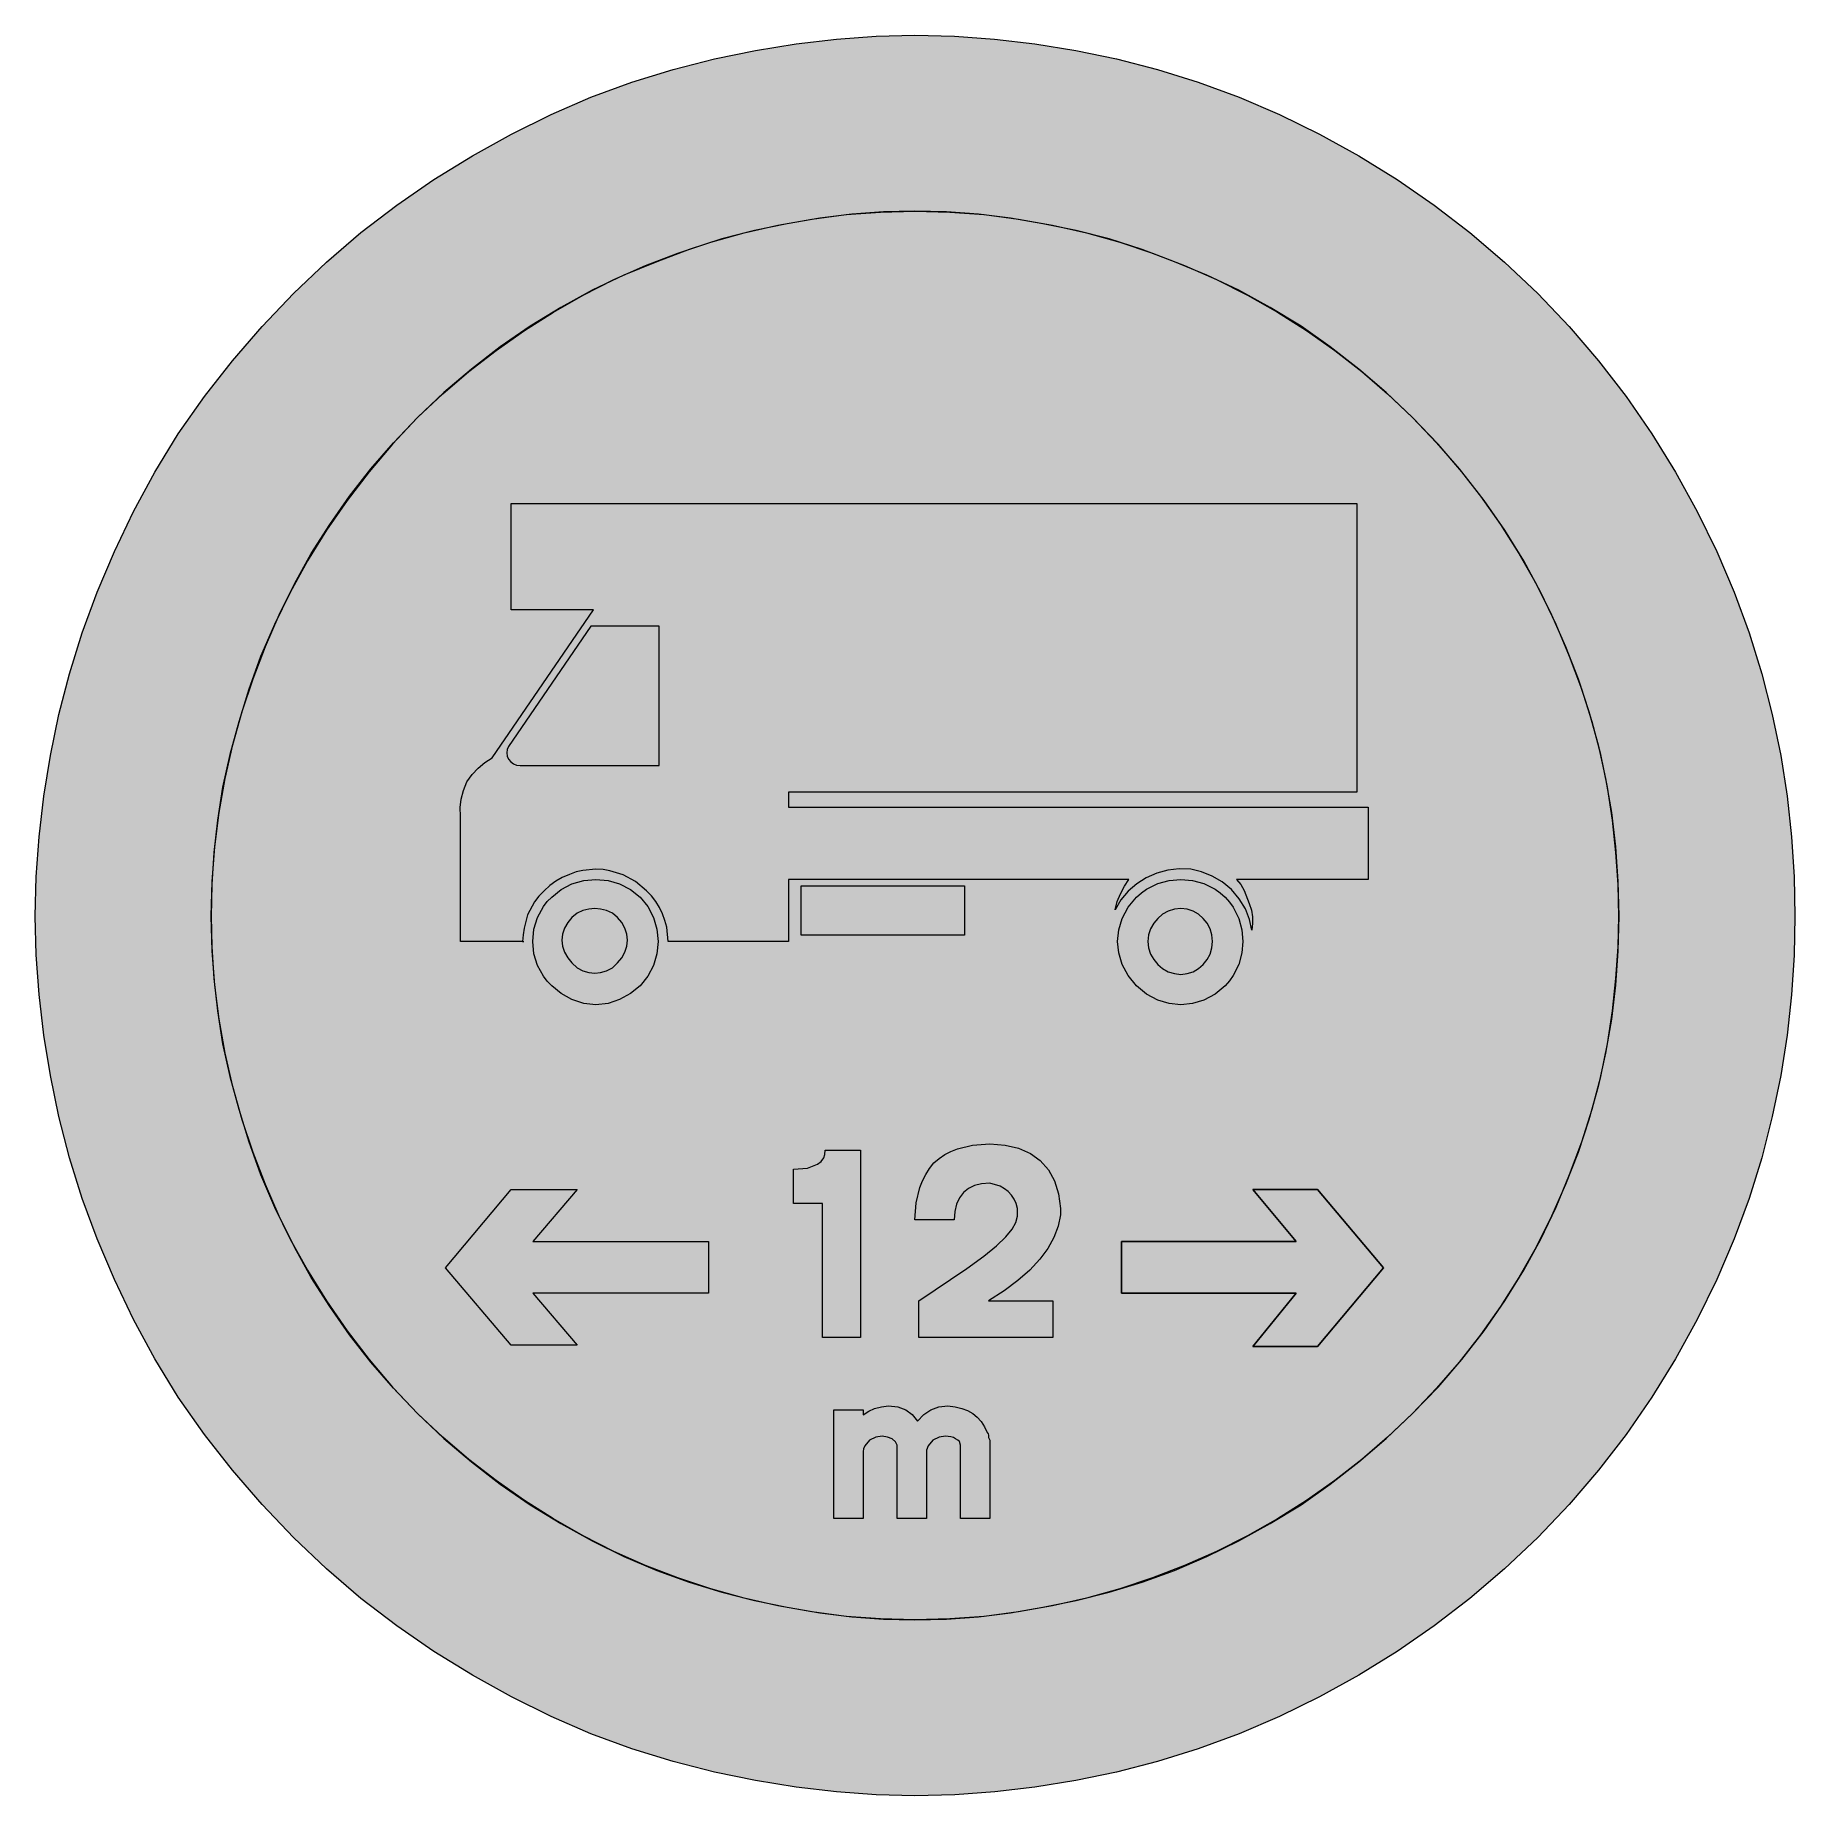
# Model space of a CAD drawing. Header units: metres. Extents: x 160 to 410, y 11 to 261.
import ezdxf

# ---------------------------------------------------------------- set-up
doc = ezdxf.new("R2010")
doc.units = ezdxf.units.M
for name, color, linetype, true_color in [('FILL_BLACK_000000', 7, 'Continuous', 0x000000), ('FILL_PINK_E1E1E1', 7, 'Continuous', 0xe1e1e1), ('STROKE_BLACK_000000', 7, 'Continuous', 0x000000)]:
    doc.layers.add(name, color=color, linetype=linetype, true_color=true_color)

msp = doc.modelspace()

# ---------------------------------------------------------------- hatches: boundary and pattern name
at = {"layer": 'FILL_BLACK_000000', "true_color": 0x000000}
h = msp.add_hatch(color=7, dxfattribs=at)
h.dxf.hatch_style = 1
h.paths.add_polyline_path([(409.41, 124.69), (408.8, 118.99), (407.88, 113.22), (406.66, 107.39), (405.16, 101.54), (403.35, 95.73), (401.22, 90), (398.76, 84.23), (395.98, 78.55), (392.89, 72.96), (389.52, 67.5), (385.87, 62.2), (381.96, 57.1), (377.77, 52.21), (373.32, 47.52), (368.6, 43.06), (363.67, 38.88), (358.56, 34.96), (353.34, 31.32), (347.88, 27.95), (342.29, 24.86), (336.61, 22.08), (330.84, 19.62), (325.03, 17.49), (319.23, 15.68), (313.42, 14.18), (307.62, 12.96), (301.79, 12.01), (296.1, 11.34), (290.43, 10.93), (284.76, 10.8), (279.25, 10.93), (273.6, 11.34), (267.84, 12.01), (262.08, 12.96), (256.25, 14.18), (250.38, 15.68), (244.51, 17.49), (238.68, 19.62), (233.02, 22.08), (227.38, 24.86), (221.82, 27.95), (216.36, 31.32), (211.06, 34.96), (205.96, 38.88), (201.07, 43.06), (196.38, 47.52), (191.92, 52.21), (187.72, 57.1), (183.75, 62.2), (180, 67.5), (176.66, 72.96), (173.63, 78.55), (170.91, 84.23), (168.48, 90), (166.35, 95.73), (164.54, 101.54), (163.04, 107.39), (161.82, 113.22), (160.87, 118.98), (160.2, 124.74), (159.79, 130.39), (159.66, 135.9), (159.79, 141.5), (160.2, 147.19), (160.87, 152.96), (161.82, 158.76), (163.04, 164.56), (164.54, 170.37), (166.35, 176.17), (168.48, 181.98), (170.91, 187.75), (173.63, 193.43), (176.66, 199.02), (180, 204.48), (183.75, 209.78), (187.72, 214.87), (191.92, 219.77), (196.38, 224.46), (201.07, 228.91), (205.96, 233.1), (211.06, 237.01), (216.36, 240.66), (221.82, 244.03), (227.38, 247.12), (233.02, 249.9), (238.68, 252.36), (244.51, 254.49), (250.38, 256.3), (256.25, 257.8), (262.08, 259.02), (267.84, 259.96), (273.6, 260.64), (279.25, 261.04), (284.76, 261.18), (290.36, 261.04), (296.05, 260.64), (301.82, 259.96), (307.62, 259.02), (313.42, 257.8), (319.23, 256.3), (325.03, 254.49), (330.84, 252.36), (336.61, 249.9), (342.29, 247.12), (347.88, 244.03), (353.34, 240.66), (358.56, 237.01), (363.67, 233.1), (368.6, 228.91), (373.32, 224.46), (377.77, 219.77), (381.96, 214.87), (385.87, 209.78), (389.52, 204.48), (392.89, 199.02), (395.98, 193.43), (398.76, 187.75), (401.22, 181.98), (403.35, 176.17), (405.16, 170.37), (406.66, 164.56), (407.88, 158.76), (408.8, 152.96), (409.41, 147.19), (409.75, 141.5), (409.86, 135.9), (409.75, 130.33), (409.41, 124.69)])
h.paths.add_polyline_path([(384.43, 144.94), (383.93, 149.57), (383.22, 154.26), (382.27, 158.88), (381.06, 163.53), (379.57, 168.18), (377.82, 172.8), (375.93, 177.38), (373.77, 181.93), (371.34, 186.42), (368.64, 190.8), (365.7, 195.02), (362.54, 199.08), (359.15, 203), (355.5, 206.82), (351.76, 210.36), (347.85, 213.7), (343.81, 216.84), (339.66, 219.78), (335.28, 222.48), (330.79, 224.91), (326.24, 227.07), (321.66, 228.96), (317.04, 230.71), (312.37, 232.2), (307.66, 233.41), (302.94, 234.36), (298.35, 235.17), (293.78, 235.73), (289.25, 236.06), (284.76, 236.16), (280.3, 236.06), (275.8, 235.73), (271.24, 235.17), (266.58, 234.36), (261.96, 233.41), (257.31, 232.2), (252.66, 230.71), (248.04, 228.96), (243.38, 227.07), (238.84, 224.91), (234.4, 222.48), (230.04, 219.78), (225.79, 216.84), (221.69, 213.7), (217.76, 210.36), (214.02, 206.82), (210.48, 203), (207.13, 199.08), (204, 195.02), (201.06, 190.8), (198.36, 186.42), (195.91, 181.93), (193.69, 177.38), (191.7, 172.8), (190.05, 168.18), (188.59, 163.53), (187.35, 158.88), (186.3, 154.26), (185.59, 149.57), (185.08, 144.94), (184.78, 140.39), (184.68, 135.9), (184.78, 131.52), (185.08, 127.01), (185.59, 122.41), (186.3, 117.72), (187.35, 113.1), (188.59, 108.45), (190.05, 103.8), (191.7, 99.18), (193.69, 94.52), (195.91, 89.98), (198.36, 85.54), (201.06, 81.18), (204, 76.93), (207.13, 72.83), (210.48, 68.9), (214.02, 65.16), (217.76, 61.62), (221.69, 58.27), (225.79, 55.14), (230.04, 52.2), (234.4, 49.5), (238.84, 47.05), (243.38, 44.83), (248.04, 42.84), (252.66, 41.19), (257.31, 39.76), (261.96, 38.56), (266.58, 37.62), (271.24, 36.81), (275.8, 36.25), (280.3, 35.92), (284.76, 35.82), (289.25, 35.92), (293.78, 36.25), (298.35, 36.81), (302.94, 37.62), (307.66, 38.56), (312.37, 39.76), (317.04, 41.19), (321.66, 42.84), (326.24, 44.83), (330.79, 47.05), (335.28, 49.5), (339.66, 52.2), (343.81, 55.14), (347.85, 58.27), (351.76, 61.62), (355.5, 65.16), (359.15, 68.9), (362.54, 72.83), (365.7, 76.93), (368.64, 81.18), (371.34, 85.54), (373.77, 89.98), (375.93, 94.52), (377.82, 99.18), (379.57, 103.8), (381.06, 108.45), (382.27, 113.1), (383.22, 117.72), (383.93, 122.41), (384.43, 127.01), (384.74, 131.52), (384.84, 135.9), (384.74, 140.39), (384.43, 144.94)], flags=16)
h = msp.add_hatch(color=7, dxfattribs=at)
h.dxf.hatch_style = 1
h.paths.add_polyline_path([(220.14, 150.12), (220.1, 151.33), (220.25, 152.55), (220.57, 153.76), (221.04, 154.98), (221.78, 156.02), (222.64, 156.96), (223.6, 157.76), (224.64, 158.4), (239.04, 179.46), (227.34, 179.46), (227.34, 194.58), (347.58, 194.58), (347.58, 153.54), (266.76, 153.54), (266.76, 151.38), (349.2, 151.38), (349.2, 141.12), (330.48, 141.12), (331.09, 140.38), (331.58, 139.54), (332.28, 137.7), (332.59, 136.75), (332.73, 135.81), (332.74, 134.86), (332.64, 133.92), (332.34, 135.43), (331.74, 136.93), (330.87, 138.37), (329.76, 139.68), (328.45, 140.76), (327.01, 141.59), (325.51, 142.19), (324, 142.56), (322.33, 142.63), (320.69, 142.44), (319.13, 142.02), (317.65, 141.37), (316.3, 140.51), (315.09, 139.45), (314.05, 138.21), (313.2, 136.8), (313.53, 137.98), (313.99, 139.09), (314.54, 140.14), (315.18, 141.12), (266.76, 141.12), (266.76, 132.3), (249.66, 132.3), (249.46, 134.31), (249.21, 135.29), (248.87, 136.24), (248.44, 137.14), (247.91, 138), (247.3, 138.78), (246.6, 139.5), (245.02, 140.81), (243.27, 141.77), (241.39, 142.36), (240.4, 142.51), (239.4, 142.56), (237.51, 142.4), (236.56, 142.18), (235.62, 141.84), (234.6, 141.4), (233.68, 140.87), (232.84, 140.25), (232.02, 139.5), (231.27, 138.76), (230.65, 137.92), (229.68, 136.08), (229.18, 134.19), (229.02, 133.24), (228.96, 132.3), (220.14, 132.3), (220.14, 150.12)])
h.paths.add_polyline_path([(226.98, 160.02), (226.78, 159.59), (226.71, 159.12), (226.78, 158.65), (226.98, 158.22), (227.28, 157.85), (227.65, 157.57), (228.09, 157.38), (228.6, 157.32), (248.4, 157.32), (248.4, 177.12), (238.68, 177.12), (226.98, 160.02)], flags=16)
h = msp.add_hatch(color=7, dxfattribs=at)
h.dxf.hatch_style = 1
h.paths.add_polyline_path([(247.57, 128.88), (246.78, 127.34), (245.7, 126), (244.29, 124.89), (242.75, 124.04), (241.12, 123.49), (239.4, 123.3), (237.66, 123.49), (235.98, 124.04), (234.44, 124.89), (233.1, 126), (232.47, 126.64), (231.92, 127.34), (231.07, 128.88), (230.57, 130.56), (230.4, 132.3), (230.57, 134.04), (231.07, 135.72), (231.92, 137.26), (232.47, 137.96), (233.1, 138.6), (234.44, 139.68), (235.98, 140.47), (237.66, 140.95), (239.4, 141.12), (241.12, 140.95), (242.75, 140.47), (244.29, 139.68), (245.7, 138.6), (246.78, 137.26), (247.57, 135.72), (248.05, 134.04), (248.22, 132.3), (248.05, 130.56), (247.57, 128.88)])
h.paths.add_polyline_path([(243.52, 134.17), (243.06, 134.99), (242.46, 135.72), (241.73, 136.3), (240.91, 136.69), (240.06, 136.91), (239.22, 136.98), (238.38, 136.91), (237.53, 136.69), (236.71, 136.3), (235.98, 135.72), (235.38, 134.99), (234.92, 134.17), (234.64, 133.32), (234.54, 132.48), (234.64, 131.64), (234.92, 130.79), (235.38, 129.97), (235.98, 129.24), (236.71, 128.56), (237.53, 128.11), (238.38, 127.87), (239.22, 127.8), (240.06, 127.87), (240.91, 128.11), (241.73, 128.56), (242.46, 129.24), (243.06, 129.97), (243.52, 130.79), (243.8, 131.64), (243.9, 132.48), (243.8, 133.32), (243.52, 134.17)], flags=16)
h = msp.add_hatch(color=7, dxfattribs=at)
h.dxf.hatch_style = 1
h.paths.add_polyline_path([(291.78, 140.22), (291.78, 133.2), (268.56, 133.2), (268.56, 140.22), (291.78, 140.22)])
h = msp.add_hatch(color=7, dxfattribs=at)
h.dxf.hatch_style = 1
h.paths.add_polyline_path([(330.79, 129.01), (330.01, 127.44), (329.49, 126.7), (328.86, 126), (327.42, 124.82), (325.84, 123.97), (324.2, 123.47), (322.56, 123.3), (320.92, 123.47), (319.27, 123.97), (317.7, 124.82), (316.26, 126), (315.08, 127.44), (314.23, 129.01), (313.73, 130.66), (313.56, 132.3), (313.73, 133.94), (314.23, 135.58), (315.08, 137.16), (316.26, 138.6), (316.96, 139.23), (317.7, 139.75), (319.27, 140.53), (320.92, 140.98), (322.56, 141.12), (324.2, 140.98), (325.84, 140.53), (327.42, 139.75), (328.16, 139.23), (328.86, 138.6), (329.49, 137.9), (330.01, 137.16), (330.79, 135.58), (331.24, 133.94), (331.38, 132.3), (331.24, 130.66), (330.79, 129.01)])
h.paths.add_polyline_path([(326.71, 134.09), (326.3, 134.89), (325.75, 135.58), (325.09, 136.16), (324.33, 136.6), (323.48, 136.88), (322.56, 136.98), (321.64, 136.88), (320.77, 136.6), (319.97, 136.16), (319.27, 135.58), (318.7, 134.89), (318.26, 134.09), (317.98, 133.22), (317.88, 132.3), (317.98, 131.38), (318.26, 130.51), (318.7, 129.71), (319.27, 129.01), (319.97, 128.44), (320.77, 128), (321.64, 127.72), (322.56, 127.62), (323.48, 127.72), (324.33, 128), (325.09, 128.44), (325.75, 129.01), (326.3, 129.71), (326.71, 130.51), (326.97, 131.38), (327.06, 132.3), (326.97, 133.22), (326.71, 134.09)], flags=16)
h = msp.add_hatch(color=7, dxfattribs=at)
h.dxf.hatch_style = 1
h.paths.add_polyline_path([(294.23, 97.84), (293.23, 97.59), (292.36, 97.17), (291.64, 96.59), (291.08, 95.85), (290.67, 94.96), (290.42, 93.91), (290.34, 92.7), (284.76, 92.7), (284.93, 95.13), (285.43, 97.29), (285.81, 98.27), (286.28, 99.18), (286.83, 100.02), (287.46, 100.8), (288.18, 101.43), (288.98, 101.98), (289.86, 102.45), (290.81, 102.82), (292.95, 103.33), (295.38, 103.5), (297.56, 103.35), (299.49, 102.9), (301.16, 102.16), (302.58, 101.14), (303.73, 99.83), (304.59, 98.26), (305.17, 96.42), (305.46, 94.32), (305.46, 93.42), (305.12, 91.81), (304.51, 90.22), (303.64, 88.65), (302.49, 87.1), (301.07, 85.57), (299.38, 84.08), (297.43, 82.61), (295.2, 81.18), (304.38, 81.18), (304.38, 75.96), (285.3, 75.96), (285.3, 81.18), (292.15, 85.77), (294.55, 87.54), (296.37, 89.03), (297.68, 90.29), (298.56, 91.38), (299.09, 92.35), (299.34, 93.24), (299.34, 94.32), (299.16, 95.03), (298.87, 95.67), (298.5, 96.23), (298.03, 96.73), (297.49, 97.14), (296.86, 97.48), (295.38, 97.92), (294.23, 97.84)])
h = msp.add_hatch(color=7, dxfattribs=at)
h.dxf.hatch_style = 1
h.paths.add_polyline_path([(267.48, 95.04), (267.48, 99.9), (269.46, 100.08), (270.9, 100.62), (271.42, 101), (271.8, 101.52), (271.96, 101.99), (271.98, 102.6), (277.02, 102.6), (277.02, 75.96), (271.62, 75.96), (271.62, 95.04), (267.48, 95.04)])
h = msp.add_hatch(color=7, dxfattribs=at)
h.dxf.hatch_style = 1
h.paths.add_polyline_path([(236.7, 97.02), (230.4, 89.64), (255.42, 89.64), (255.42, 82.26), (230.4, 82.26), (236.7, 74.88), (227.34, 74.88), (217.98, 85.86), (227.34, 97.02), (236.7, 97.02)])
h = msp.add_hatch(color=7, dxfattribs=at)
h.dxf.hatch_style = 1
h.paths.add_polyline_path([(351.36, 85.86), (342, 74.7), (332.82, 74.7), (338.94, 82.26), (314.1, 82.26), (314.1, 89.64), (338.94, 89.64), (332.82, 97.02), (342, 97.02), (351.36, 85.86)])
h = msp.add_hatch(color=7, dxfattribs=at)
h.dxf.hatch_style = 1
h.paths.add_polyline_path([(277.38, 65.7), (277.38, 64.98), (278.19, 65.5), (279, 65.88), (279.99, 66.13), (280.98, 66.24), (282.34, 66.1), (283.45, 65.7), (284.37, 65.02), (285.12, 64.08), (286, 65.02), (287.01, 65.7), (288.16, 66.1), (289.44, 66.24), (290.47, 66.12), (291.4, 65.9), (292.23, 65.58), (292.97, 65.16), (293.62, 64.64), (294.17, 64.01), (294.64, 63.29), (295.02, 62.46), (295.18, 62.28), (295.2, 62.1), (295.2, 61.99), (295.2, 61.92), (295.2, 61.74), (295.38, 61.38), (295.38, 50.22), (291.24, 50.22), (291.24, 60.66), (291.08, 61.18), (290.86, 61.39), (290.52, 61.56), (290.22, 61.77), (289.87, 61.87), (289.08, 61.92), (288.18, 61.78), (287.28, 61.38), (286.63, 60.59), (286.38, 59.94), (286.38, 50.22), (282.24, 50.22), (282.24, 60.66), (281.98, 61.16), (281.5, 61.56), (280.85, 61.82), (280.08, 61.92), (279.18, 61.78), (278.28, 61.38), (277.63, 60.57), (277.44, 60.16), (277.38, 59.76), (277.38, 50.22), (273.24, 50.22), (273.24, 65.7), (277.38, 65.7)])
at = {"layer": 'FILL_PINK_E1E1E1', "true_color": 0xe1e1e1}
h = msp.add_hatch(color=7, dxfattribs=at)
h.dxf.hatch_style = 1
h.paths.add_polyline_path([(384.72, 130.98), (384.37, 126.09), (383.78, 121.23), (382.95, 116.41), (381.89, 111.65), (380.59, 106.94), (379.05, 102.3), (377.28, 97.74), (375.28, 93.21), (373.07, 88.8), (370.64, 84.52), (368.01, 80.37), (365.18, 76.35), (362.14, 72.48), (358.92, 68.75), (355.5, 65.16), (351.97, 61.8), (348.29, 58.62), (344.44, 55.62), (340.45, 52.81), (336.31, 50.19), (332.04, 47.77), (327.63, 45.56), (323.1, 43.56), (318.53, 41.78), (313.87, 40.22), (309.13, 38.9), (304.33, 37.8), (299.49, 36.94), (294.6, 36.32), (289.69, 35.95), (284.76, 35.82), (279.84, 35.95), (274.95, 36.32), (270.08, 36.94), (265.25, 37.8), (260.47, 38.9), (255.73, 40.22), (251.04, 41.78), (246.42, 43.56), (241.95, 45.56), (237.59, 47.77), (233.34, 50.19), (229.21, 52.81), (225.2, 55.62), (221.34, 58.62), (217.6, 61.8), (214.02, 65.16), (210.6, 68.75), (207.38, 72.48), (204.35, 76.35), (201.53, 80.37), (198.92, 84.52), (196.53, 88.8), (194.36, 93.21), (192.42, 97.74), (190.64, 102.3), (189.08, 106.94), (187.76, 111.65), (186.66, 116.41), (185.8, 121.23), (185.18, 126.09), (184.81, 130.98), (184.68, 135.9), (184.81, 140.83), (185.18, 145.74), (185.8, 150.63), (186.66, 155.47), (187.76, 160.27), (189.08, 165.01), (190.64, 169.67), (192.42, 174.24), (194.36, 178.77), (196.53, 183.18), (198.92, 187.46), (201.53, 191.61), (204.35, 195.63), (207.38, 199.5), (210.6, 203.23), (214.02, 206.82), (217.6, 210.18), (221.34, 213.36), (225.2, 216.36), (229.21, 219.17), (233.34, 221.79), (237.59, 224.21), (241.95, 226.42), (246.42, 228.42), (251.04, 230.2), (255.73, 231.76), (260.47, 233.08), (265.25, 234.18), (270.08, 235.04), (274.95, 235.66), (279.84, 236.03), (284.76, 236.16), (289.69, 236.03), (294.6, 235.66), (299.49, 235.04), (304.33, 234.18), (309.13, 233.08), (313.87, 231.76), (318.53, 230.2), (323.1, 228.42), (327.63, 226.42), (332.04, 224.21), (336.31, 221.79), (340.45, 219.17), (344.44, 216.36), (348.29, 213.36), (351.97, 210.18), (355.5, 206.82), (358.92, 203.23), (362.14, 199.5), (365.18, 195.63), (368.01, 191.61), (370.64, 187.46), (373.07, 183.18), (375.28, 178.77), (377.28, 174.24), (379.05, 169.67), (380.59, 165.01), (381.89, 160.27), (382.95, 155.47), (383.78, 150.63), (384.37, 145.74), (384.72, 140.83), (384.84, 135.9), (384.72, 130.98)])

# ---------------------------------------------------------------- linework, layer by layer
at = {"layer": 'FILL_BLACK_000000', "lineweight": 0, "true_color": 0x000000}
for points in [[(409.41, 124.69), (408.8, 118.99), (407.88, 113.22), (406.66, 107.39), (405.16, 101.54), (403.35, 95.73), (401.22, 90), (398.76, 84.23), (395.98, 78.55), (392.89, 72.96), (389.52, 67.5), (385.87, 62.2), (381.96, 57.1), (377.77, 52.21), (373.32, 47.52), (368.6, 43.06), (363.67, 38.88), (358.56, 34.96), (353.34, 31.32), (347.88, 27.95), (342.29, 24.86), (336.61, 22.08), (330.84, 19.62), (325.03, 17.49), (319.23, 15.68), (313.42, 14.18), (307.62, 12.96), (301.79, 12.01), (296.1, 11.34), (290.43, 10.93), (284.76, 10.8), (279.25, 10.93), (273.6, 11.34), (267.84, 12.01), (262.08, 12.96), (256.25, 14.18), (250.38, 15.68), (244.51, 17.49), (238.68, 19.62), (233.02, 22.08), (227.38, 24.86), (221.82, 27.95), (216.36, 31.32), (211.06, 34.96), (205.96, 38.88), (201.07, 43.06), (196.38, 47.52), (191.92, 52.21), (187.72, 57.1), (183.75, 62.2), (180, 67.5), (176.66, 72.96), (173.63, 78.55), (170.91, 84.23), (168.48, 90), (166.35, 95.73), (164.54, 101.54), (163.04, 107.39), (161.82, 113.22), (160.87, 118.98), (160.2, 124.74), (159.79, 130.39), (159.66, 135.9), (159.79, 141.5), (160.2, 147.19), (160.87, 152.96), (161.82, 158.76), (163.04, 164.56), (164.54, 170.37), (166.35, 176.17), (168.48, 181.98), (170.91, 187.75), (173.63, 193.43), (176.66, 199.02), (180, 204.48), (183.75, 209.78), (187.72, 214.87), (191.92, 219.77), (196.38, 224.46), (201.07, 228.91), (205.96, 233.1), (211.06, 237.01), (216.36, 240.66), (221.82, 244.03), (227.38, 247.12), (233.02, 249.9), (238.68, 252.36), (244.51, 254.49), (250.38, 256.3), (256.25, 257.8), (262.08, 259.02), (267.84, 259.96), (273.6, 260.64), (279.25, 261.04), (284.76, 261.18), (290.36, 261.04), (296.05, 260.64), (301.82, 259.96), (307.62, 259.02), (313.42, 257.8), (319.23, 256.3), (325.03, 254.49), (330.84, 252.36), (336.61, 249.9), (342.29, 247.12), (347.88, 244.03), (353.34, 240.66), (358.56, 237.01), (363.67, 233.1), (368.6, 228.91), (373.32, 224.46), (377.77, 219.77), (381.96, 214.87), (385.87, 209.78), (389.52, 204.48), (392.89, 199.02), (395.98, 193.43), (398.76, 187.75), (401.22, 181.98), (403.35, 176.17), (405.16, 170.37), (406.66, 164.56), (407.88, 158.76), (408.8, 152.96), (409.41, 147.19), (409.75, 141.5), (409.86, 135.9), (409.75, 130.33)], [(384.43, 144.94), (383.93, 149.57), (383.22, 154.26), (382.27, 158.88), (381.06, 163.53), (379.57, 168.18), (377.82, 172.8), (375.93, 177.38), (373.77, 181.93), (371.34, 186.42), (368.64, 190.8), (365.7, 195.02), (362.54, 199.08), (359.15, 203), (355.5, 206.82), (351.76, 210.36), (347.85, 213.7), (343.81, 216.84), (339.66, 219.78), (335.28, 222.48), (330.79, 224.91), (326.24, 227.07), (321.66, 228.96), (317.04, 230.71), (312.37, 232.2), (307.66, 233.41), (302.94, 234.36), (298.35, 235.17), (293.78, 235.73), (289.25, 236.06), (284.76, 236.16), (280.3, 236.06), (275.8, 235.73), (271.24, 235.17), (266.58, 234.36), (261.96, 233.41), (257.31, 232.2), (252.66, 230.71), (248.04, 228.96), (243.38, 227.07), (238.84, 224.91), (234.4, 222.48), (230.04, 219.78), (225.79, 216.84), (221.69, 213.7), (217.76, 210.36), (214.02, 206.82), (210.48, 203), (207.13, 199.08), (204, 195.02), (201.06, 190.8), (198.36, 186.42), (195.91, 181.93), (193.69, 177.38), (191.7, 172.8), (190.05, 168.18), (188.59, 163.53), (187.35, 158.88), (186.3, 154.26), (185.59, 149.57), (185.08, 144.94), (184.78, 140.39), (184.68, 135.9), (184.78, 131.52), (185.08, 127.01), (185.59, 122.41), (186.3, 117.72), (187.35, 113.1), (188.59, 108.45), (190.05, 103.8), (191.7, 99.18), (193.69, 94.52), (195.91, 89.98), (198.36, 85.54), (201.06, 81.18), (204, 76.93), (207.13, 72.83), (210.48, 68.9), (214.02, 65.16), (217.76, 61.62), (221.69, 58.27), (225.79, 55.14), (230.04, 52.2), (234.4, 49.5), (238.84, 47.05), (243.38, 44.83), (248.04, 42.84), (252.66, 41.19), (257.31, 39.76), (261.96, 38.56), (266.58, 37.62), (271.24, 36.81), (275.8, 36.25), (280.3, 35.92), (284.76, 35.82), (289.25, 35.92), (293.78, 36.25), (298.35, 36.81), (302.94, 37.62), (307.66, 38.56), (312.37, 39.76), (317.04, 41.19), (321.66, 42.84), (326.24, 44.83), (330.79, 47.05), (335.28, 49.5), (339.66, 52.2), (343.81, 55.14), (347.85, 58.27), (351.76, 61.62), (355.5, 65.16), (359.15, 68.9), (362.54, 72.83), (365.7, 76.93), (368.64, 81.18), (371.34, 85.54), (373.77, 89.98), (375.93, 94.52), (377.82, 99.18), (379.57, 103.8), (381.06, 108.45), (382.27, 113.1), (383.22, 117.72), (383.93, 122.41), (384.43, 127.01), (384.74, 131.52), (384.84, 135.9), (384.74, 140.39)], [(220.14, 150.12), (220.1, 151.33), (220.25, 152.55), (220.57, 153.76), (221.04, 154.98), (221.78, 156.02), (222.64, 156.96), (223.6, 157.76), (224.64, 158.4), (239.04, 179.46), (227.34, 179.46), (227.34, 194.58), (347.58, 194.58), (347.58, 153.54), (266.76, 153.54), (266.76, 151.38), (349.2, 151.38), (349.2, 141.12), (330.48, 141.12), (331.09, 140.38), (331.58, 139.54), (332.28, 137.7), (332.59, 136.75), (332.73, 135.81), (332.74, 134.86), (332.64, 133.92), (332.34, 135.43), (331.74, 136.93), (330.87, 138.37), (329.76, 139.68), (328.45, 140.76), (327.01, 141.59), (325.51, 142.19), (324, 142.56), (322.33, 142.63), (320.69, 142.44), (319.13, 142.02), (317.65, 141.37), (316.3, 140.51), (315.09, 139.45), (314.05, 138.21), (313.2, 136.8), (313.53, 137.98), (313.99, 139.09), (314.54, 140.14), (315.18, 141.12), (266.76, 141.12), (266.76, 132.3), (249.66, 132.3), (249.46, 134.31), (249.21, 135.29), (248.87, 136.24), (248.44, 137.14), (247.91, 138), (247.3, 138.78), (246.6, 139.5), (245.02, 140.81), (243.27, 141.77), (241.39, 142.36), (240.4, 142.51), (239.4, 142.56), (237.51, 142.4), (236.56, 142.18), (235.62, 141.84), (234.6, 141.4), (233.68, 140.87), (232.84, 140.25), (232.02, 139.5), (231.27, 138.76), (230.65, 137.92), (229.68, 136.08), (229.18, 134.19), (229.02, 133.24), (228.96, 132.3), (220.14, 132.3)], [(226.98, 160.02), (226.78, 159.59), (226.71, 159.12), (226.78, 158.65), (226.98, 158.22), (227.28, 157.85), (227.65, 157.57), (228.09, 157.38), (228.6, 157.32), (248.4, 157.32), (248.4, 177.12), (238.68, 177.12)], [(247.57, 128.88), (246.78, 127.34), (245.7, 126), (244.29, 124.89), (242.75, 124.04), (241.12, 123.49), (239.4, 123.3), (237.66, 123.49), (235.98, 124.04), (234.44, 124.89), (233.1, 126), (232.47, 126.64), (231.92, 127.34), (231.07, 128.88), (230.57, 130.56), (230.4, 132.3), (230.57, 134.04), (231.07, 135.72), (231.92, 137.26), (232.47, 137.96), (233.1, 138.6), (234.44, 139.68), (235.98, 140.47), (237.66, 140.95), (239.4, 141.12), (241.12, 140.95), (242.75, 140.47), (244.29, 139.68), (245.7, 138.6), (246.78, 137.26), (247.57, 135.72), (248.05, 134.04), (248.22, 132.3), (248.05, 130.56)], [(291.78, 140.22), (291.78, 133.2), (268.56, 133.2), (268.56, 140.22)], [(330.79, 129.01), (330.01, 127.44), (329.49, 126.7), (328.86, 126), (327.42, 124.82), (325.84, 123.97), (324.2, 123.47), (322.56, 123.3), (320.92, 123.47), (319.27, 123.97), (317.7, 124.82), (316.26, 126), (315.08, 127.44), (314.23, 129.01), (313.73, 130.66), (313.56, 132.3), (313.73, 133.94), (314.23, 135.58), (315.08, 137.16), (316.26, 138.6), (316.96, 139.23), (317.7, 139.75), (319.27, 140.53), (320.92, 140.98), (322.56, 141.12), (324.2, 140.98), (325.84, 140.53), (327.42, 139.75), (328.16, 139.23), (328.86, 138.6), (329.49, 137.9), (330.01, 137.16), (330.79, 135.58), (331.24, 133.94), (331.38, 132.3), (331.24, 130.66)], [(243.52, 134.17), (243.06, 134.99), (242.46, 135.72), (241.73, 136.3), (240.91, 136.69), (240.06, 136.91), (239.22, 136.98), (238.38, 136.91), (237.53, 136.69), (236.71, 136.3), (235.98, 135.72), (235.38, 134.99), (234.92, 134.17), (234.64, 133.32), (234.54, 132.48), (234.64, 131.64), (234.92, 130.79), (235.38, 129.97), (235.98, 129.24), (236.71, 128.56), (237.53, 128.11), (238.38, 127.87), (239.22, 127.8), (240.06, 127.87), (240.91, 128.11), (241.73, 128.56), (242.46, 129.24), (243.06, 129.97), (243.52, 130.79), (243.8, 131.64), (243.9, 132.48), (243.8, 133.32)], [(326.71, 134.09), (326.3, 134.89), (325.75, 135.58), (325.09, 136.16), (324.33, 136.6), (323.48, 136.88), (322.56, 136.98), (321.64, 136.88), (320.77, 136.6), (319.97, 136.16), (319.27, 135.58), (318.7, 134.89), (318.26, 134.09), (317.98, 133.22), (317.88, 132.3), (317.98, 131.38), (318.26, 130.51), (318.7, 129.71), (319.27, 129.01), (319.97, 128.44), (320.77, 128), (321.64, 127.72), (322.56, 127.62), (323.48, 127.72), (324.33, 128), (325.09, 128.44), (325.75, 129.01), (326.3, 129.71), (326.71, 130.51), (326.97, 131.38), (327.06, 132.3), (326.97, 133.22)], [(294.23, 97.84), (293.23, 97.59), (292.36, 97.17), (291.64, 96.59), (291.08, 95.85), (290.67, 94.96), (290.42, 93.91), (290.34, 92.7), (284.76, 92.7), (284.93, 95.13), (285.43, 97.29), (285.81, 98.27), (286.28, 99.18), (286.83, 100.02), (287.46, 100.8), (288.18, 101.43), (288.98, 101.98), (289.86, 102.45), (290.81, 102.82), (292.95, 103.33), (295.38, 103.5), (297.56, 103.35), (299.49, 102.9), (301.16, 102.16), (302.58, 101.14), (303.73, 99.83), (304.59, 98.26), (305.17, 96.42), (305.46, 94.32), (305.46, 93.42), (305.12, 91.81), (304.51, 90.22), (303.64, 88.65), (302.49, 87.1), (301.07, 85.57), (299.38, 84.08), (297.43, 82.61), (295.2, 81.18), (304.38, 81.18), (304.38, 75.96), (285.3, 75.96), (285.3, 81.18), (292.15, 85.77), (294.55, 87.54), (296.37, 89.03), (297.68, 90.29), (298.56, 91.38), (299.09, 92.35), (299.34, 93.24), (299.34, 94.32), (299.16, 95.03), (298.87, 95.67), (298.5, 96.23), (298.03, 96.73), (297.49, 97.14), (296.86, 97.48), (295.38, 97.92)], [(267.48, 95.04), (267.48, 99.9), (269.46, 100.08), (270.9, 100.62), (271.42, 101), (271.8, 101.52), (271.96, 101.99), (271.98, 102.6), (277.02, 102.6), (277.02, 75.96), (271.62, 75.96), (271.62, 95.04)], [(236.7, 97.02), (230.4, 89.64), (255.42, 89.64), (255.42, 82.26), (230.4, 82.26), (236.7, 74.88), (227.34, 74.88), (217.98, 85.86), (227.34, 97.02)], [(351.36, 85.86), (342, 74.7), (332.82, 74.7), (338.94, 82.26), (314.1, 82.26), (314.1, 89.64), (338.94, 89.64), (332.82, 97.02), (342, 97.02)], [(277.38, 65.7), (277.38, 64.98), (278.19, 65.5), (279, 65.88), (279.99, 66.13), (280.98, 66.24), (282.34, 66.1), (283.45, 65.7), (284.37, 65.02), (285.12, 64.08), (286, 65.02), (287.01, 65.7), (288.16, 66.1), (289.44, 66.24), (290.47, 66.12), (291.4, 65.9), (292.23, 65.58), (292.97, 65.16), (293.62, 64.64), (294.17, 64.01), (294.64, 63.29), (295.02, 62.46), (295.18, 62.28), (295.2, 62.1), (295.2, 61.99), (295.2, 61.92), (295.2, 61.74), (295.38, 61.38), (295.38, 50.22), (291.24, 50.22), (291.24, 60.66), (291.08, 61.18), (290.86, 61.39), (290.52, 61.56), (290.22, 61.77), (289.87, 61.87), (289.08, 61.92), (288.18, 61.78), (287.28, 61.38), (286.63, 60.59), (286.38, 59.94), (286.38, 50.22), (282.24, 50.22), (282.24, 60.66), (281.98, 61.16), (281.5, 61.56), (280.85, 61.82), (280.08, 61.92), (279.18, 61.78), (278.28, 61.38), (277.63, 60.57), (277.44, 60.16), (277.38, 59.76), (277.38, 50.22), (273.24, 50.22), (273.24, 65.7)]]:
    msp.add_lwpolyline(points, close=True, dxfattribs=at)
at = {"layer": 'FILL_PINK_E1E1E1', "lineweight": 0, "true_color": 0xe1e1e1}
msp.add_lwpolyline([(384.72, 130.98), (384.37, 126.09), (383.78, 121.23), (382.95, 116.41), (381.89, 111.65), (380.59, 106.94), (379.05, 102.3), (377.28, 97.74), (375.28, 93.21), (373.07, 88.8), (370.64, 84.52), (368.01, 80.37), (365.18, 76.35), (362.14, 72.48), (358.92, 68.75), (355.5, 65.16), (351.97, 61.8), (348.29, 58.62), (344.44, 55.62), (340.45, 52.81), (336.31, 50.19), (332.04, 47.77), (327.63, 45.56), (323.1, 43.56), (318.53, 41.78), (313.87, 40.22), (309.13, 38.9), (304.33, 37.8), (299.49, 36.94), (294.6, 36.32), (289.69, 35.95), (284.76, 35.82), (279.84, 35.95), (274.95, 36.32), (270.08, 36.94), (265.25, 37.8), (260.47, 38.9), (255.73, 40.22), (251.04, 41.78), (246.42, 43.56), (241.95, 45.56), (237.59, 47.77), (233.34, 50.19), (229.21, 52.81), (225.2, 55.62), (221.34, 58.62), (217.6, 61.8), (214.02, 65.16), (210.6, 68.75), (207.38, 72.48), (204.35, 76.35), (201.53, 80.37), (198.92, 84.52), (196.53, 88.8), (194.36, 93.21), (192.42, 97.74), (190.64, 102.3), (189.08, 106.94), (187.76, 111.65), (186.66, 116.41), (185.8, 121.23), (185.18, 126.09), (184.81, 130.98), (184.68, 135.9), (184.81, 140.83), (185.18, 145.74), (185.8, 150.63), (186.66, 155.47), (187.76, 160.27), (189.08, 165.01), (190.64, 169.67), (192.42, 174.24), (194.36, 178.77), (196.53, 183.18), (198.92, 187.46), (201.53, 191.61), (204.35, 195.63), (207.38, 199.5), (210.6, 203.23), (214.02, 206.82), (217.6, 210.18), (221.34, 213.36), (225.2, 216.36), (229.21, 219.17), (233.34, 221.79), (237.59, 224.21), (241.95, 226.42), (246.42, 228.42), (251.04, 230.2), (255.73, 231.76), (260.47, 233.08), (265.25, 234.18), (270.08, 235.04), (274.95, 235.66), (279.84, 236.03), (284.76, 236.16), (289.69, 236.03), (294.6, 235.66), (299.49, 235.04), (304.33, 234.18), (309.13, 233.08), (313.87, 231.76), (318.53, 230.2), (323.1, 228.42), (327.63, 226.42), (332.04, 224.21), (336.31, 221.79), (340.45, 219.17), (344.44, 216.36), (348.29, 213.36), (351.97, 210.18), (355.5, 206.82), (358.92, 203.23), (362.14, 199.5), (365.18, 195.63), (368.01, 191.61), (370.64, 187.46), (373.07, 183.18), (375.28, 178.77), (377.28, 174.24), (379.05, 169.67), (380.59, 165.01), (381.89, 160.27), (382.95, 155.47), (383.78, 150.63), (384.37, 145.74), (384.72, 140.83), (384.84, 135.9)], close=True, dxfattribs=at)
at = {"layer": 'STROKE_BLACK_000000', "lineweight": 0, "true_color": 0x000000}
for points in [[(228.96, 132.3), (229.14, 132.3)], [(227.34, 97.02), (236.7, 97.02), (230.4, 89.64), (255.42, 89.64), (255.42, 82.26), (230.4, 82.26), (236.7, 74.88), (227.34, 74.88), (217.98, 85.86), (227.34, 97.02)], [(342, 97.02), (332.82, 97.02), (338.94, 89.64), (314.1, 89.64), (314.1, 82.26), (338.94, 82.26), (332.82, 74.7), (342, 74.7), (351.36, 85.86), (342, 97.02)]]:
    msp.add_lwpolyline(points, dxfattribs=at)

doc.saveas('drawing.dxf')
